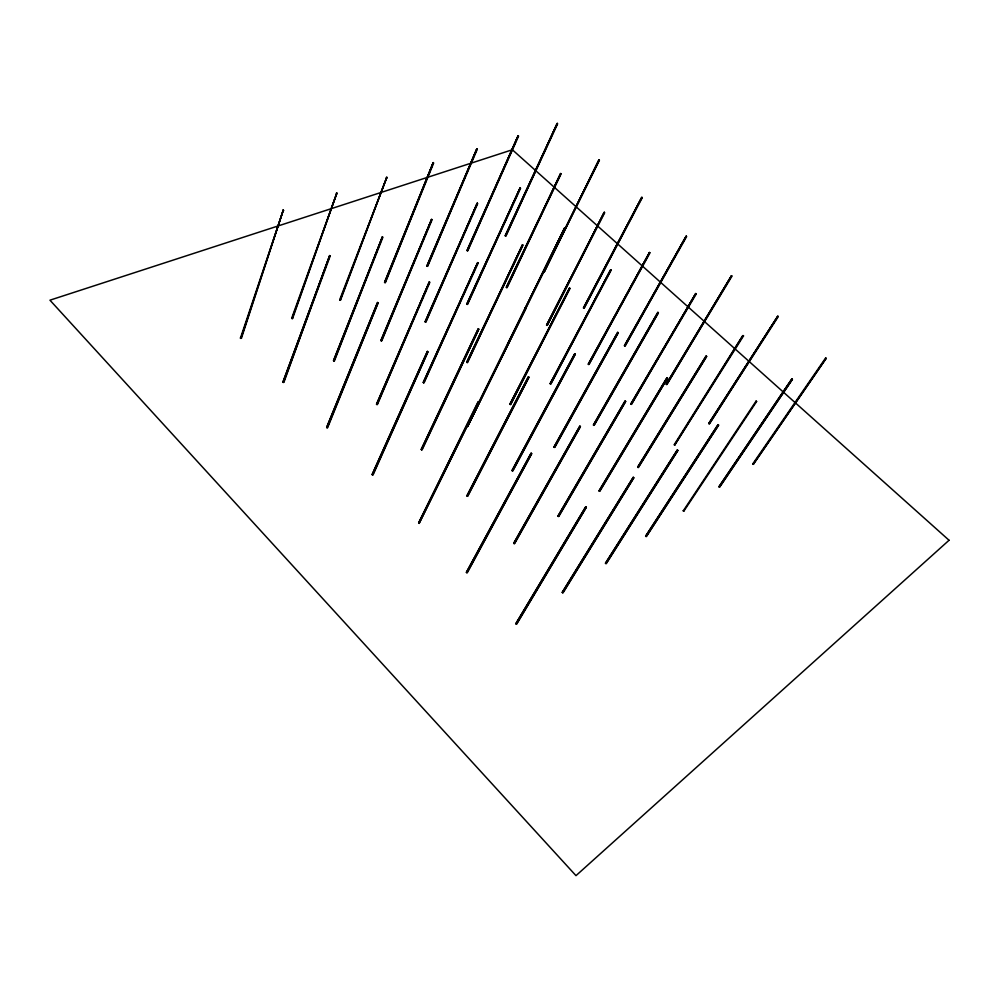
<?xml version="1.0" encoding="UTF-8"?>
<svg xmlns="http://www.w3.org/2000/svg" width="999" height="999" viewBox="0 0 999 999"><rect width="100%" height="100%" fill="white"/><g stroke="black" fill="none" stroke-linecap="round" stroke-linejoin="round"><path stroke-width="1.5" d="M240.472 338.037L283.316 210.04L241.421 338.261L240.472 338.037L241.421 338.261M240.896 338.474L283.316 210.04M291.683 318.244L336.838 193.107L292.595 318.469L291.683 318.244L292.595 318.469M292.095 318.669L336.838 193.107M282.954 382.105L329.707 255.557L283.903 382.33L282.954 382.105L329.707 255.557M283.391 382.555L330.182 256.019M339.735 299.675L386.813 177.298L340.609 299.9L339.735 299.675L340.609 299.9M340.147 300.087L386.813 177.298M333.529 360.651L382.43 236.813L334.44 360.876L333.529 360.651L382.43 236.813M333.953 361.089L382.892 237.263M384.578 282.355L433.254 162.6L385.427 282.58L384.578 282.355L433.254 162.6M326.661 427.447L377.547 302.472L378.034 302.947L327.622 427.672L326.661 427.447L377.547 302.472M384.99 282.742L433.691 162.999M327.11 427.909L378.034 302.947M380.931 340.534L431.618 219.343L381.805 340.759L380.931 340.534L431.618 219.343M381.356 340.959L432.08 219.768M426.885 266.009L476.885 148.789L427.697 266.233L426.885 266.009L476.885 148.789M427.285 266.396L477.322 149.176M376.523 404.245L429.395 281.843L377.447 404.458L376.523 404.245L429.395 281.843M376.973 404.682L429.87 282.292M425.137 321.778L477.285 203.109L425.974 322.003L425.137 321.778L477.285 203.109M425.549 322.19L477.734 203.521M467.045 250.499L518.169 135.727L467.832 250.712L467.045 250.499L518.169 135.727M467.432 250.861L518.593 136.101M372.127 474.6L427.397 351.373L427.909 351.873L373.089 474.825L372.127 474.6L427.397 351.373M372.59 475.087L427.909 351.873M423.239 382.505L477.722 262.6L424.113 382.717L423.239 382.505L477.722 262.6M423.663 382.929L478.196 263.049M466.795 304.108L520.154 187.887L467.607 304.32L466.795 304.108L520.154 187.887M467.207 304.495L520.591 188.274M505.232 235.739L557.267 123.352L505.981 235.951L505.232 235.739L557.267 123.352M505.619 236.101L557.679 123.714M421.216 449.525L478.296 328.708L478.783 329.183L422.14 449.75L421.216 449.525L478.296 328.708M421.665 449.987L478.783 329.183M466.745 362.25L522.552 244.767L467.594 362.462L466.745 362.25L522.552 244.767M467.17 362.662L523.014 245.192M506.331 287.337L560.676 173.489L507.117 287.55L506.331 287.337L560.676 173.489M506.73 287.712L561.101 173.863M418.668 522.889L478.046 401.823L479.083 402.073L419.143 523.376L418.668 522.889L478.571 401.573M526.161 308.067L525.224 307.817L526.161 308.067L467.594 426.498L564.585 228.034L508.141 343.569M419.143 523.376L564.585 228.034M467.594 426.498L599.025 159.852L544.28 271.765L556.58 246.179M557.942 243.394L563.424 232.255M564.797 229.47L599.025 159.852M544.28 271.765L599.45 160.227M546.578 325.087L604.295 212.238L547.365 325.287L546.578 325.087L604.295 212.238M546.99 325.462L604.732 212.637M509.902 404.22L569.58 288.049L510.764 404.433L509.902 404.22L569.58 288.049M510.339 404.645L570.054 288.486M466.92 495.854L528.421 376.76L528.933 377.247L467.844 496.066L466.92 495.854L528.421 376.76M467.382 496.328L528.933 377.247M583.478 307.904L641.845 197.29L584.24 308.117L583.478 307.904L641.845 197.29M583.878 308.279L642.282 197.677M550.149 383.666L610.726 269.73L550.973 383.866L550.149 383.666L610.726 269.73M550.574 384.066L611.188 270.155M512.037 470.579L574.787 353.696L575.287 354.158L512.924 470.791L512.037 470.579L574.787 353.696M512.487 471.029L575.287 354.158M466.383 572.39L531.143 453.146L531.68 453.671L467.357 572.589L466.383 572.39L531.143 453.146M466.87 572.889L531.68 453.671M588.274 364.185L649.55 252.447L589.06 364.385L588.274 364.185L649.55 252.447M588.698 364.573L650.012 252.847M553.983 447.077L617.707 332.342L618.194 332.792L554.845 447.29L553.983 447.077L617.707 332.342M554.433 447.515L618.194 332.792M624.45 345.704L686.238 236.101L625.212 345.904L624.45 345.704L686.238 236.101M513.736 543.306L579.87 426.086L580.394 426.585L514.66 543.506L513.736 543.306L579.87 426.086M624.862 346.079L686.688 236.488M514.21 543.781L580.394 426.585M593.443 424.975L657.891 312.35L658.366 312.787L594.255 425.174L593.443 424.975L657.891 312.35M593.881 425.399L658.366 312.787M557.954 516.133L625.137 400.949L625.661 401.436L558.853 516.333L557.954 516.133L625.137 400.949M558.429 516.595L625.661 401.436M630.794 404.046L695.779 293.506L631.58 404.245L630.794 404.046L695.779 293.506M631.218 404.458L696.241 293.918M515.846 623.701L585.776 506.73L586.326 507.28L516.82 623.888L515.846 623.701L585.776 506.73M516.346 624.213L586.326 507.28M599.05 490.896L667.007 377.709L667.507 378.171L599.899 491.096L599.05 490.896L667.007 377.709M599.5 491.346L667.507 378.171M666.196 384.215L731.543 275.712L666.957 384.415L666.196 384.215L731.543 275.712M666.62 384.603L732.005 276.111M637.662 467.182L706.156 355.969L706.643 356.406L638.486 467.382L637.662 467.182L706.156 355.969M638.111 467.607L706.643 356.406M562.212 592.432L633.266 477.272L633.816 477.797L563.149 592.632L562.212 592.432L633.266 477.272M562.699 592.931L633.816 477.797M674.175 444.742L742.682 335.689L743.518 335.914L674.625 445.154L743.031 335.489M605.469 563.261L677.347 449.937L677.884 450.437L606.368 563.461L605.469 563.261L677.347 449.937M605.943 563.748L677.884 450.437M708.778 423.489L777.834 316.171L709.552 423.688L708.778 423.489L777.834 316.171M709.215 423.888L778.296 316.583M645.629 536.188L718.056 424.687L718.581 425.162L646.49 536.388L645.629 536.188L718.056 424.687M646.103 536.65L718.581 425.162M683.328 510.764L756.093 401.099L756.605 401.548L683.791 511.213L683.328 510.764L683.791 511.213M718.968 486.738L791.895 378.896L792.394 379.333L719.767 486.938L718.968 486.738L791.895 378.896M719.417 487.162L792.394 379.333M752.697 463.998L825.636 357.967L826.123 358.391L753.471 464.185L752.697 463.998L753.471 464.185M753.146 464.41L826.123 358.391M756.093 401.099L756.605 401.548M825.636 357.967L825.798 358.591M674.625 445.154L674.537 444.53M743.518 335.914L742.682 335.689M283.778 210.489L282.767 210.215M337.287 193.544L336.313 193.269M387.262 177.71L386.338 177.447M949.05 540.259L575.986 875.648L49.95 300.187L512.337 149.75L949.05 540.259"/></g></svg>
